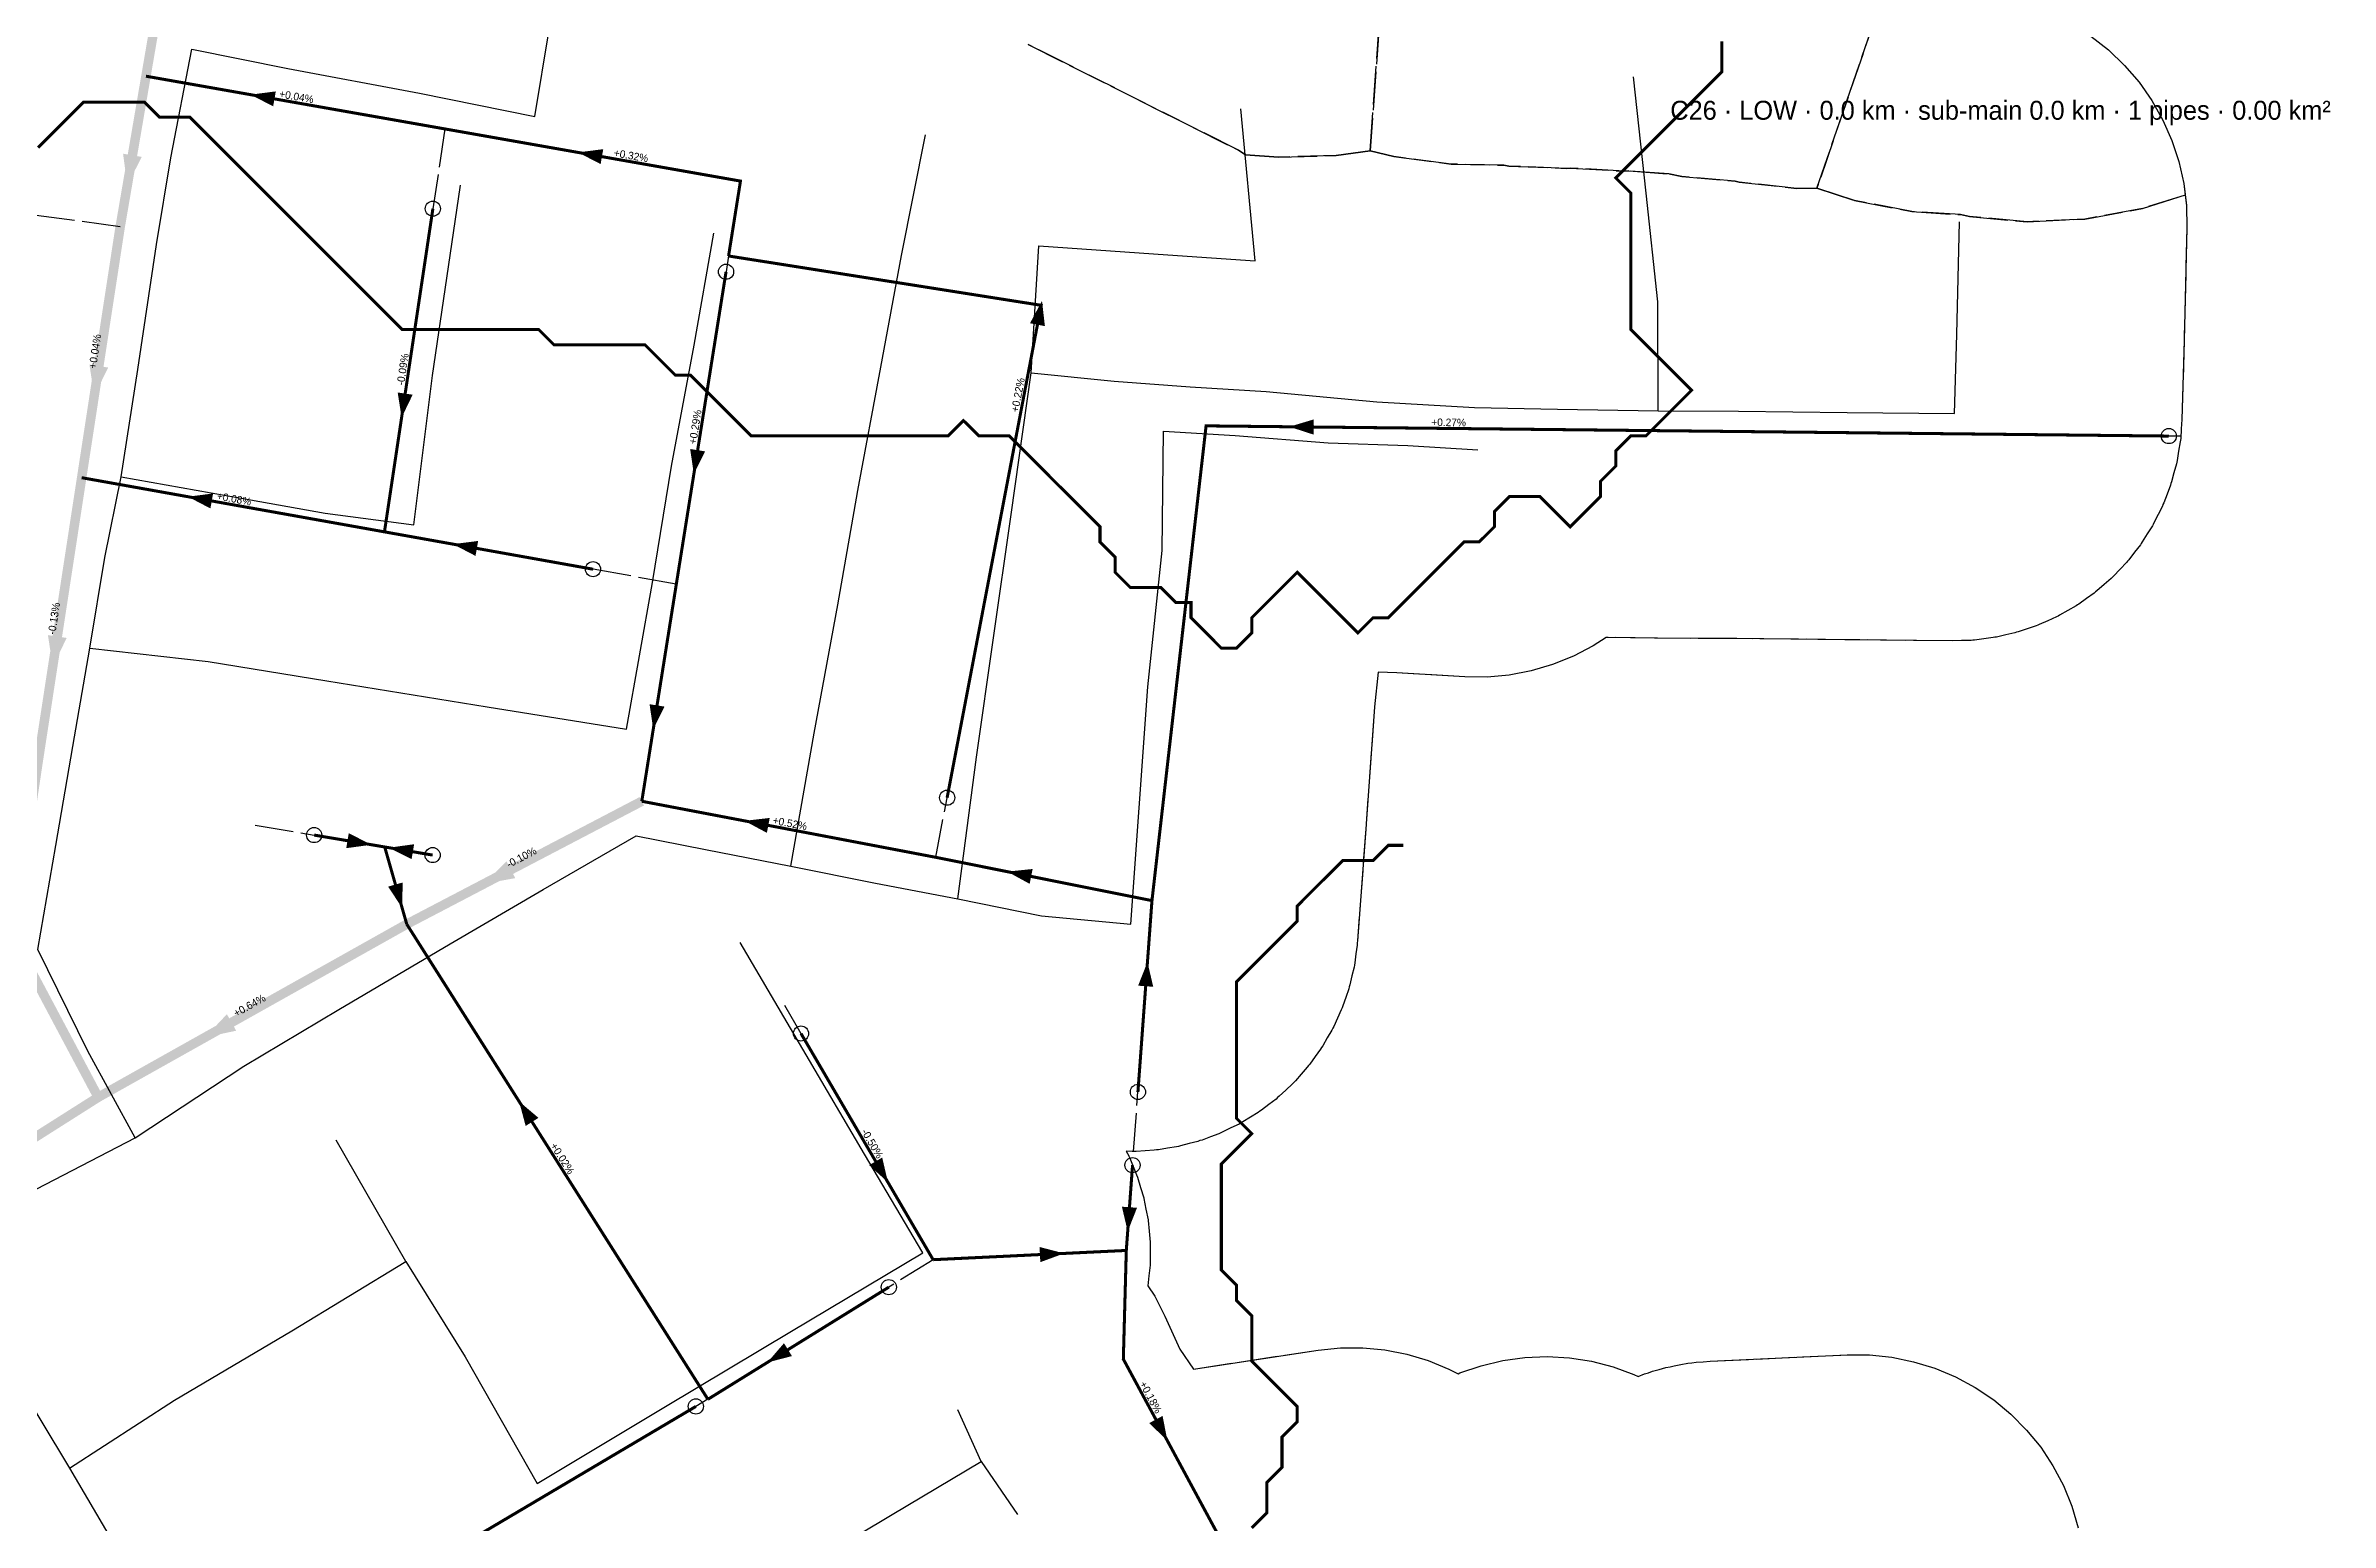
# Model space of a CAD drawing. Header units: metres. Extents: x 441395 to 476894, y 2561381 to 2578972.
# Drawn here: x 446344 to 446947, y 2567151 to 2567540 of the extents above; entities that cross this region are included whole.
import ezdxf
from ezdxf.enums import TextEntityAlignment as Align

# ---------------------------------------------------------------- set-up
doc = ezdxf.new("R2010")
doc.units = ezdxf.units.M
doc.header["$LTSCALE"] = 8
doc.linetypes.add('DASHDOT', pattern=[3.556, 2.54, -0.508, 0, -0.508])
doc.linetypes.add('DASHED', pattern=[1.524, 1.27, -0.254])
for name, color, linetype in [('A_ARROWS', 7, 'Continuous'), ('A_BRANCH', 7, 'Continuous'), ('A_BUILT_2006', 252, 'Continuous'), ('A_CATCH_LABEL', 7, 'Continuous'), ('A_CATCHMENTS', 7, 'Continuous'), ('A_ENVELOPE', 3, 'Continuous'), ('A_GRADIENT', 8, 'Continuous'), ('A_HEAD_GAP', 8, 'Continuous'), ('A_HEADS', 8, 'Continuous'), ('A_LATERAL', 7, 'Continuous'), ('A_STREAMS', 5, 'Continuous'), ('A_SUBMAIN', 7, 'Continuous')]:
    doc.layers.add(name, color=color, linetype=linetype)

msp = doc.modelspace()

# ---------------------------------------------------------------- linework, layer by layer
at = {"layer": 'A_ARROWS', "color": 1}
for points in [[(446398.44, 2567527.25), (446405.09, 2567528.11), (446404.4, 2567524.17)], [(446365.91, 2567503.35), (446364.8, 2567511.66), (446369.73, 2567510.82)], [(446484.83, 2567512.01), (446491.48, 2567512.87), (446490.79, 2567508.93)], [(446607.23, 2567472.85), (446608, 2567466.19), (446604.07, 2567466.94)], [(446357.19, 2567447.73), (446355.93, 2567456.02), (446360.87, 2567455.26)], [(446438.28, 2567442.05), (446437.25, 2567448.68), (446441.2, 2567448.09)], [(446672.48, 2567439.64), (446678.9, 2567441.57), (446678.86, 2567437.57)], [(446515.38, 2567427.14), (446514.41, 2567433.77), (446518.36, 2567433.14)], [(446381.9, 2567421.19), (446388.55, 2567422.03), (446387.84, 2567418.09)], [(446451.83, 2567408.67), (446458.48, 2567409.51), (446457.78, 2567405.57)], [(446346.24, 2567376.39), (446344.98, 2567384.67), (446349.93, 2567383.92)], [(446504.67, 2567359.8), (446503.7, 2567366.44), (446507.65, 2567365.81)], [(446528.74, 2567335.67), (446535.4, 2567336.44), (446534.65, 2567332.51)], [(446430.32, 2567329.37), (446423.68, 2567328.46), (446424.34, 2567332.41)], [(446434.94, 2567328.59), (446441.58, 2567329.5), (446440.92, 2567325.55)], [(446460.01, 2567319.06), (446465.94, 2567324.99), (446468.26, 2567320.56)], [(446598.09, 2567322.27), (446604.76, 2567322.97), (446603.97, 2567319.05)], [(446438.41, 2567312.71), (446434.73, 2567318.32), (446438.58, 2567319.41)], [(446635.05, 2567298.42), (446636.58, 2567291.89), (446632.59, 2567292.19)], [(446386.44, 2567278.57), (446392.19, 2567284.66), (446394.64, 2567280.3)], [(446469.28, 2567261.65), (446474.39, 2567257.32), (446471.01, 2567255.18)], [(446566.58, 2567240.31), (446561.63, 2567244.83), (446565.08, 2567246.85)], [(446629.84, 2567227.35), (446628.31, 2567233.88), (446632.3, 2567233.59)], [(446613.08, 2567221.56), (446606.79, 2567219.25), (446606.59, 2567223.25)], [(446534.78, 2567192.79), (446539.16, 2567197.87), (446541.27, 2567194.47)], [(446640.32, 2567172.11), (446635.52, 2567176.79), (446639.04, 2567178.69)]]:
    msp.add_solid(points, dxfattribs=at)
at = {"layer": 'A_BRANCH', "color": 1, "linetype": 'DASHED', "const_width": 0.8}
for points in [[(446446.54, 2567497.17), (446433.76, 2567411.91)], [(446523.88, 2567480.53), (446510.76, 2567398.12)], [(446582.2, 2567341.78), (446607.01, 2567471.68), (446524.54, 2567484.69)], [(446488.78, 2567402.06), (446433.76, 2567411.91)], [(446566.81, 2567212.65), (446519.09, 2567183.07)]]:
    msp.add_lwpolyline(points, dxfattribs=at)
at = {"layer": 'A_BRANCH', "color": 1, "const_width": 0.8}
msp.add_lwpolyline([(446515.92, 2567181.19), (446345.77, 2567080.46)], dxfattribs=at)
at = {"layer": 'A_BUILT_2006', "color": 252}
for points in [[(446473.47, 2567521.49), (446477.25, 2567544.39)], [(446377.36, 2567510.59), (446382.93, 2567539.26)], [(446382.93, 2567539.26), (446408.24, 2567534.12)], [(446408.24, 2567534.12), (446443.04, 2567527.61)], [(446443.04, 2567527.61), (446473.47, 2567521.49)], [(446766.63, 2567501.26), (446763.31, 2567531.95)], [(446663.48, 2567483.44), (446659.7, 2567523.49)], [(446570.13, 2567484.8), (446576.46, 2567516.63)], [(446373.58, 2567487.68), (446377.36, 2567510.59)], [(446450.19, 2567478.84), (446453.78, 2567503.34)], [(446769.74, 2567472.59), (446766.63, 2567501.26)], [(446848.54, 2567463.99), (446849.31, 2567493.67)], [(446368.67, 2567454.73), (446373.58, 2567487.68)], [(446515.46, 2567461.14), (446520.68, 2567490.7)], [(446604.36, 2567453.84), (446606.43, 2567487.34)], [(446606.43, 2567487.34), (446640.47, 2567485.01)], [(446564.69, 2567455.34), (446570.13, 2567484.8)], [(446640.47, 2567485.01), (446663.48, 2567483.44)], [(446446.42, 2567453.16), (446450.19, 2567478.84)], [(446769.82, 2567443.84), (446769.74, 2567472.59)], [(446848, 2567443.13), (446848.54, 2567463.99)], [(446509.53, 2567429.28), (446515.46, 2567461.14)], [(446558.61, 2567422.86), (446564.69, 2567455.34)], [(446364.33, 2567426.41), (446368.67, 2567454.73)], [(446441.47, 2567413.73), (446446.42, 2567453.16)], [(446599.12, 2567416.48), (446604.36, 2567453.84)], [(446604.36, 2567453.84), (446626.25, 2567451.64)], [(446626.25, 2567451.64), (446646.36, 2567450.17)], [(446646.36, 2567450.17), (446666.37, 2567448.94)], [(446666.37, 2567448.94), (446695.53, 2567446.23)], [(446695.53, 2567446.23), (446721.36, 2567444.72)], [(446721.36, 2567444.72), (446743.27, 2567444.29)], [(446743.27, 2567444.29), (446769.82, 2567443.84)], [(446769.82, 2567443.84), (446790.95, 2567443.76)], [(446790.95, 2567443.76), (446819.67, 2567443.44)], [(446819.67, 2567443.44), (446848, 2567443.13)], [(446638.89, 2567406.99), (446639.27, 2567438.5)], [(446639.27, 2567438.5), (446658.23, 2567437.36)], [(446658.23, 2567437.36), (446682.7, 2567435.41)], [(446682.7, 2567435.41), (446703.72, 2567434.65)], [(446703.72, 2567434.65), (446722.25, 2567433.57)], [(446359.98, 2567405.13), (446364.33, 2567426.41)], [(446364.33, 2567426.41), (446395.98, 2567420.79)], [(446504.44, 2567398.57), (446509.53, 2567429.28)], [(446395.98, 2567420.79), (446418.16, 2567416.86)], [(446553.41, 2567392.69), (446558.61, 2567422.86)], [(446418.16, 2567416.86), (446441.47, 2567413.73)], [(446594.46, 2567383.91), (446599.12, 2567416.48)], [(446635.16, 2567370.99), (446638.89, 2567406.99)], [(446356.04, 2567381.22), (446359.98, 2567405.13)], [(446497.61, 2567359.83), (446504.44, 2567398.57)], [(446547.12, 2567358.83), (446553.41, 2567392.69)], [(446589.93, 2567352.48), (446594.46, 2567383.91)], [(446351.57, 2567355.29), (446356.04, 2567381.22)], [(446356.04, 2567381.22), (446387.26, 2567377.7)], [(446387.26, 2567377.7), (446418.59, 2567372.63)], [(446418.59, 2567372.63), (446460.84, 2567365.79)], [(446632.89, 2567339.1), (446635.16, 2567370.99)], [(446460.84, 2567365.79), (446497.61, 2567359.83)], [(446540.93, 2567323.69), (446547.12, 2567358.83)], [(446347.06, 2567329.19), (446351.57, 2567355.29)], [(446584.99, 2567315.07), (446589.93, 2567352.48)], [(446630.63, 2567308.44), (446632.89, 2567339.1)], [(446342.32, 2567301.7), (446347.06, 2567329.19)], [(446475.67, 2567317.52), (446500.19, 2567331.74)], [(446500.19, 2567331.74), (446518.47, 2567328.13)], [(446518.47, 2567328.13), (446540.93, 2567323.69)], [(446540.93, 2567323.69), (446563.29, 2567319.27)], [(446451.08, 2567303.25), (446475.67, 2567317.52)], [(446563.29, 2567319.27), (446584.99, 2567315.07)], [(446584.99, 2567315.07), (446607.07, 2567310.62)], [(446607.07, 2567310.62), (446630.63, 2567308.44)], [(446355.51, 2567274.91), (446342.32, 2567301.7)], [(446421.69, 2567285.92), (446451.08, 2567303.25)], [(446545.01, 2567273.98), (446527.57, 2567303.55)], [(446396.62, 2567270.95), (446421.69, 2567285.92)], [(446367.98, 2567252.03), (446355.51, 2567274.91)], [(446367.98, 2567252.03), (446396.62, 2567270.95)], [(446560.42, 2567247.72), (446545.01, 2567273.98)], [(446337.26, 2567236.1), (446367.98, 2567252.03)], [(446439.42, 2567219.43), (446421.05, 2567251.44)], [(446575.83, 2567221.72), (446560.42, 2567247.72)], [(446541.11, 2567201.01), (446575.83, 2567221.72)], [(446409.33, 2567201.1), (446439.42, 2567219.43)], [(446439.42, 2567219.43), (446455.05, 2567194.24)], [(446378.34, 2567182.86), (446409.33, 2567201.1)], [(446507.86, 2567181.18), (446541.11, 2567201.01)], [(446335.58, 2567190.04), (446350.7, 2567164.88)], [(446455.05, 2567194.24), (446474.07, 2567160.88)], [(446350.7, 2567164.88), (446378.34, 2567182.86)], [(446474.07, 2567160.88), (446507.86, 2567181.18)], [(446591.16, 2567166.64), (446584.99, 2567180.28)], [(446567.68, 2567152.66), (446591.16, 2567166.64)], [(446591.16, 2567166.64), (446600.81, 2567152.64)], [(446350.7, 2567164.88), (446366.38, 2567138.05)], [(446549.32, 2567141.73), (446567.68, 2567152.66)]]:
    msp.add_lwpolyline(points, dxfattribs=at)
at = {"layer": 'A_CATCHMENTS', "color": 3, "linetype": 'DASHED'}
for points in [[(446697.94, 2567569.73), (446693.82, 2567512.45), (446693.82, 2567512.45), (446684.84, 2567511.21), (446669.63, 2567510.74), (446660.93, 2567511.4), (446659.09, 2567512.6), (446603.54, 2567540.49)], [(446883.94, 2567542.67), (446888.57, 2567539.04), (446892.83, 2567534.98), (446896.67, 2567530.51), (446900.05, 2567525.69), (446902.95, 2567520.56), (446905.33, 2567515.18), (446907.16, 2567509.58), (446908.45, 2567503.84), (446908.82, 2567500.75), (446897.54, 2567497.2), (446882.31, 2567494.44), (446867.1, 2567493.73), (446851.91, 2567495.07), (446849.59, 2567495.59), (446836.72, 2567496.4), (446821.55, 2567499.35), (446821.55, 2567499.35), (446811.67, 2567502.58), (446827.81, 2567549.68)]]:
    msp.add_lwpolyline(points, dxfattribs=at)
at = {"layer": 'A_CATCHMENTS', "color": 2, "linetype": 'DASHED'}
msp.add_lwpolyline([(446827.81, 2567549.68), (446811.67, 2567502.58), (446811.67, 2567502.58), (446806.38, 2567502.52), (446791.19, 2567504.15), (446790.1, 2567504.39), (446776, 2567505.66), (446772.64, 2567506.35), (446762.04, 2567507.13), (446760.82, 2567507.06), (446746.57, 2567507.87), (446745.62, 2567507.8), (446730.42, 2567508.41), (446729.07, 2567508.61), (446715.22, 2567508.93), (446700.04, 2567510.94), (446693.82, 2567512.45), (446697.94, 2567569.73)], dxfattribs=at)
at = {"layer": 'A_CATCHMENTS', "color": 1, "linetype": 'DASHED'}
msp.add_lwpolyline([(446603.54, 2567540.49), (446659.09, 2567512.6), (446660.93, 2567511.4), (446669.63, 2567510.74), (446684.84, 2567511.21), (446693.82, 2567512.45), (446700.04, 2567510.94), (446715.22, 2567508.93), (446729.07, 2567508.61), (446730.42, 2567508.41), (446745.62, 2567507.8), (446746.57, 2567507.87), (446760.82, 2567507.06), (446762.04, 2567507.13), (446772.64, 2567506.35), (446776, 2567505.66), (446790.1, 2567504.39), (446791.19, 2567504.15), (446806.38, 2567502.52), (446811.67, 2567502.58), (446821.55, 2567499.35), (446836.72, 2567496.4), (446849.59, 2567495.59), (446851.91, 2567495.07), (446867.1, 2567493.73), (446882.31, 2567494.44), (446897.54, 2567497.2), (446908.82, 2567500.75), (446909.16, 2567497.99), (446909.29, 2567492.11), (446908.52, 2567462.43), (446907.97, 2567441.56), (446907.79, 2567439.07), (446907.64, 2567436.58), (446907.57, 2567436.14), (446907.53, 2567435.69), (446907.1, 2567433.23), (446906.71, 2567430.77), (446906.59, 2567430.33), (446906.52, 2567429.89), (446905.85, 2567427.49), (446905.21, 2567425.07), (446905.06, 2567424.65), (446904.94, 2567424.22), (446904.04, 2567421.89), (446903.17, 2567419.55), (446902.97, 2567419.15), (446902.81, 2567418.73), (446901.68, 2567416.5), (446900.59, 2567414.26), (446900.36, 2567413.87), (446900.16, 2567413.47), (446898.82, 2567411.37), (446897.51, 2567409.24), (446897.24, 2567408.88), (446897, 2567408.5), (446895.46, 2567406.54), (446893.95, 2567404.55), (446893.64, 2567404.22), (446893.37, 2567403.87), (446891.64, 2567402.06), (446889.95, 2567400.23), (446889.61, 2567399.93), (446889.3, 2567399.61), (446887.41, 2567397.98), (446885.54, 2567396.33), (446885.18, 2567396.06), (446884.84, 2567395.77), (446882.79, 2567394.34), (446880.77, 2567392.87), (446880.38, 2567392.65), (446880.02, 2567392.39), (446877.84, 2567391.16), (446875.69, 2567389.9), (446875.28, 2567389.71), (446874.89, 2567389.49), (446872.61, 2567388.48), (446870.34, 2567387.44), (446869.91, 2567387.3), (446869.5, 2567387.12), (446867.13, 2567386.34), (446864.77, 2567385.52), (446864.34, 2567385.42), (446863.91, 2567385.28), (446861.47, 2567384.73), (446859.04, 2567384.15), (446858.6, 2567384.09), (446858.16, 2567384), (446855.68, 2567383.69), (446853.21, 2567383.35), (446852.76, 2567383.34), (446852.32, 2567383.28), (446849.82, 2567383.23), (446847.33, 2567383.13), (446819, 2567383.45), (446819, 2567383.45), (446819, 2567383.45), (446790.51, 2567383.76), (446769.6, 2567383.84), (446769.2, 2567383.86), (446768.8, 2567383.85), (446756.05, 2567384.07), (446752.63, 2567381.82), (446747.41, 2567379.1), (446741.95, 2567376.89), (446736.3, 2567375.24), (446730.52, 2567374.14), (446724.65, 2567373.62), (446718.76, 2567373.67), (446700.88, 2567374.71), (446695.88, 2567374.89), (446694.94, 2567365.77), (446692.74, 2567334.85), (446692.73, 2567334.77), (446692.73, 2567334.69), (446690.47, 2567304.03), (446690.4, 2567303.47), (446690.38, 2567302.91), (446690.04, 2567300.55), (446689.75, 2567298.18), (446689.63, 2567297.63), (446689.55, 2567297.08), (446688.98, 2567294.76), (446688.46, 2567292.44), (446688.28, 2567291.9), (446688.15, 2567291.36), (446687.36, 2567289.11), (446686.61, 2567286.85), (446686.38, 2567286.33), (446686.2, 2567285.8), (446685.19, 2567283.64), (446684.23, 2567281.46), (446683.95, 2567280.97), (446683.71, 2567280.46), (446682.5, 2567278.41), (446681.32, 2567276.34), (446681, 2567275.88), (446680.71, 2567275.4), (446679.31, 2567273.47), (446677.93, 2567271.52), (446677.57, 2567271.1), (446677.23, 2567270.65), (446675.64, 2567268.87), (446674.09, 2567267.07), (446673.68, 2567266.68), (446673.31, 2567266.26), (446671.55, 2567264.65), (446669.82, 2567263.01), (446669.38, 2567262.66), (446668.97, 2567262.28), (446667.06, 2567260.85), (446665.18, 2567259.38), (446664.71, 2567259.08), (446664.26, 2567258.74), (446662.22, 2567257.51), (446660.21, 2567256.23), (446659.71, 2567255.98), (446659.23, 2567255.69), (446657.08, 2567254.66), (446654.95, 2567253.59), (446654.42, 2567253.38), (446653.92, 2567253.14), (446651.68, 2567252.32), (446649.45, 2567251.47), (446648.91, 2567251.32), (446648.38, 2567251.12), (446646.08, 2567250.53), (446643.78, 2567249.9), (446643.23, 2567249.8), (446642.68, 2567249.66), (446640.33, 2567249.3), (446637.98, 2567248.89), (446637.42, 2567248.85), (446636.86, 2567248.76), (446634.48, 2567248.63), (446632.11, 2567248.46), (446631.54, 2567248.47), (446630.98, 2567248.44), (446629.46, 2567248.5), (446630.12, 2567247.27), (446630.16, 2567247.18), (446630.2, 2567247.1), (446631.28, 2567244.46), (446632.36, 2567241.82), (446632.39, 2567241.74), (446632.42, 2567241.65), (446633.24, 2567238.92), (446634.06, 2567236.19), (446634.08, 2567236.1), (446634.11, 2567236.01), (446634.65, 2567233.21), (446635.2, 2567230.41), (446635.21, 2567230.32), (446635.22, 2567230.23), (446635.49, 2567227.39), (446635.76, 2567224.55), (446635.76, 2567224.46), (446635.77, 2567224.36), (446635.76, 2567221.51), (446635.75, 2567218.66), (446635.74, 2567218.57), (446635.74, 2567218.48), (446635.45, 2567215.64), (446635.19, 2567213.02), (446636.97, 2567210.25), (446639.66, 2567205.01), (446643.61, 2567196.28), (446647.21, 2567191.06), (446680.1, 2567196.05), (446685.95, 2567196.65), (446691.84, 2567196.67), (446697.7, 2567196.11), (446703.48, 2567194.98), (446709.12, 2567193.29), (446714.57, 2567191.06), (446716.99, 2567189.78), (446717.49, 2567190.01), (446723.05, 2567191.94), (446728.78, 2567193.32), (446734.61, 2567194.13), (446740.49, 2567194.36), (446746.37, 2567194.02), (446752.18, 2567193.1), (446757.88, 2567191.62), (446763.41, 2567189.58), (446764.48, 2567189.07), (446764.48, 2567189.07), (446766.19, 2567189.77), (446767.24, 2567190.08), (446768.27, 2567190.46), (446770.06, 2567190.93), (446771.83, 2567191.46), (446772.91, 2567191.67), (446773.97, 2567191.94), (446775.8, 2567192.23), (446777.61, 2567192.59), (446778.71, 2567192.69), (446779.79, 2567192.86), (446781.63, 2567192.97), (446783.47, 2567193.14), (446819.65, 2567194.78), (446825.54, 2567194.76), (446831.4, 2567194.16), (446837.17, 2567192.99), (446842.8, 2567191.26), (446848.23, 2567188.98), (446853.41, 2567186.19), (446858.3, 2567182.9), (446862.83, 2567179.15), (446866.98, 2567174.97), (446870.7, 2567170.4), (446873.95, 2567165.49), (446876.71, 2567160.29), (446878.94, 2567154.84), (446880.63, 2567149.2)], dxfattribs=at)
at = {"layer": 'A_ENVELOPE', "color": 3}
msp.add_lwpolyline([(446883.94, 2567542.67), (446888.57, 2567539.04), (446892.83, 2567534.98), (446896.67, 2567530.51), (446900.05, 2567525.69), (446902.95, 2567520.56), (446905.33, 2567515.18), (446907.16, 2567509.58), (446908.45, 2567503.84), (446909.16, 2567497.99), (446909.29, 2567492.11), (446908.52, 2567462.43), (446907.97, 2567441.56), (446907.79, 2567439.07), (446907.64, 2567436.58), (446907.57, 2567436.14), (446907.53, 2567435.69), (446907.1, 2567433.23), (446906.71, 2567430.77), (446906.59, 2567430.33), (446906.52, 2567429.89), (446905.85, 2567427.49), (446905.21, 2567425.07), (446905.06, 2567424.65), (446904.94, 2567424.22), (446904.04, 2567421.89), (446903.17, 2567419.55), (446902.97, 2567419.15), (446902.81, 2567418.73), (446901.68, 2567416.5), (446900.59, 2567414.26), (446900.36, 2567413.87), (446900.16, 2567413.47), (446898.82, 2567411.37), (446897.51, 2567409.24), (446897.24, 2567408.88), (446897, 2567408.5), (446895.46, 2567406.54), (446893.95, 2567404.55), (446893.64, 2567404.22), (446893.37, 2567403.87), (446891.64, 2567402.06), (446889.95, 2567400.23), (446889.61, 2567399.93), (446889.3, 2567399.61), (446887.41, 2567397.98), (446885.54, 2567396.33), (446885.18, 2567396.06), (446884.84, 2567395.77), (446882.79, 2567394.34), (446880.77, 2567392.87), (446880.38, 2567392.65), (446880.02, 2567392.39), (446877.84, 2567391.16), (446875.69, 2567389.9), (446875.28, 2567389.71), (446874.89, 2567389.49), (446872.61, 2567388.48), (446870.34, 2567387.44), (446869.91, 2567387.3), (446869.5, 2567387.12), (446867.13, 2567386.34), (446864.77, 2567385.52), (446864.34, 2567385.42), (446863.91, 2567385.28), (446861.47, 2567384.73), (446859.04, 2567384.15), (446858.6, 2567384.09), (446858.16, 2567384), (446855.68, 2567383.69), (446853.21, 2567383.35), (446852.76, 2567383.34), (446852.32, 2567383.28), (446849.82, 2567383.23), (446847.33, 2567383.13), (446819, 2567383.45), (446819, 2567383.45), (446819, 2567383.45), (446790.51, 2567383.76), (446769.6, 2567383.84), (446769.2, 2567383.86), (446768.8, 2567383.85), (446756.05, 2567384.07), (446752.63, 2567381.82), (446747.41, 2567379.1), (446741.95, 2567376.89), (446736.3, 2567375.24), (446730.52, 2567374.14), (446724.65, 2567373.62), (446718.76, 2567373.67), (446700.88, 2567374.71), (446695.88, 2567374.89), (446694.94, 2567365.77), (446692.74, 2567334.85), (446692.73, 2567334.77), (446692.73, 2567334.69), (446690.47, 2567304.03), (446690.4, 2567303.47), (446690.38, 2567302.91), (446690.04, 2567300.55), (446689.75, 2567298.18), (446689.63, 2567297.63), (446689.55, 2567297.08), (446688.98, 2567294.76), (446688.46, 2567292.44), (446688.28, 2567291.9), (446688.15, 2567291.36), (446687.36, 2567289.11), (446686.61, 2567286.85), (446686.38, 2567286.33), (446686.2, 2567285.8), (446685.19, 2567283.64), (446684.23, 2567281.46), (446683.95, 2567280.97), (446683.71, 2567280.46), (446682.5, 2567278.41), (446681.32, 2567276.34), (446681, 2567275.88), (446680.71, 2567275.4), (446679.31, 2567273.47), (446677.93, 2567271.52), (446677.57, 2567271.1), (446677.23, 2567270.65), (446675.64, 2567268.87), (446674.09, 2567267.07), (446673.68, 2567266.68), (446673.31, 2567266.26), (446671.55, 2567264.65), (446669.82, 2567263.01), (446669.38, 2567262.66), (446668.97, 2567262.28), (446667.06, 2567260.85), (446665.18, 2567259.38), (446664.71, 2567259.08), (446664.26, 2567258.74), (446662.22, 2567257.51), (446660.21, 2567256.23), (446659.71, 2567255.98), (446659.23, 2567255.69), (446657.08, 2567254.66), (446654.95, 2567253.59), (446654.42, 2567253.38), (446653.92, 2567253.14), (446651.68, 2567252.32), (446649.45, 2567251.47), (446648.91, 2567251.32), (446648.38, 2567251.12), (446646.08, 2567250.53), (446643.78, 2567249.9), (446643.23, 2567249.8), (446642.68, 2567249.66), (446640.33, 2567249.3), (446637.98, 2567248.89), (446637.42, 2567248.85), (446636.86, 2567248.76), (446634.48, 2567248.63), (446632.11, 2567248.46), (446631.54, 2567248.47), (446630.98, 2567248.44), (446629.46, 2567248.5), (446630.12, 2567247.27), (446630.16, 2567247.18), (446630.2, 2567247.1), (446631.28, 2567244.46), (446632.36, 2567241.82), (446632.39, 2567241.74), (446632.42, 2567241.65), (446633.24, 2567238.92), (446634.06, 2567236.19), (446634.08, 2567236.1), (446634.11, 2567236.01), (446634.65, 2567233.21), (446635.2, 2567230.41), (446635.21, 2567230.32), (446635.22, 2567230.23), (446635.49, 2567227.39), (446635.76, 2567224.55), (446635.76, 2567224.46), (446635.77, 2567224.36), (446635.76, 2567221.51), (446635.75, 2567218.66), (446635.74, 2567218.57), (446635.74, 2567218.48), (446635.45, 2567215.64), (446635.19, 2567213.02), (446636.97, 2567210.25), (446639.66, 2567205.01), (446643.61, 2567196.28), (446647.21, 2567191.06), (446680.1, 2567196.05), (446685.95, 2567196.65), (446691.84, 2567196.67), (446697.7, 2567196.11), (446703.48, 2567194.98), (446709.12, 2567193.29), (446714.57, 2567191.06), (446716.99, 2567189.78), (446717.49, 2567190.01), (446723.05, 2567191.94), (446728.78, 2567193.32), (446734.61, 2567194.13), (446740.49, 2567194.36), (446746.37, 2567194.02), (446752.18, 2567193.1), (446757.88, 2567191.62), (446763.41, 2567189.58), (446764.48, 2567189.07), (446764.48, 2567189.07), (446766.19, 2567189.77), (446767.24, 2567190.08), (446768.27, 2567190.46), (446770.06, 2567190.93), (446771.83, 2567191.46), (446772.91, 2567191.67), (446773.97, 2567191.94), (446775.8, 2567192.23), (446777.61, 2567192.59), (446778.71, 2567192.69), (446779.79, 2567192.86), (446781.63, 2567192.97), (446783.47, 2567193.14), (446819.65, 2567194.78), (446825.54, 2567194.76), (446831.4, 2567194.16), (446837.17, 2567192.99), (446842.8, 2567191.26), (446848.23, 2567188.98), (446853.41, 2567186.19), (446858.3, 2567182.9), (446862.83, 2567179.15), (446866.98, 2567174.97), (446870.7, 2567170.4), (446873.95, 2567165.49), (446876.71, 2567160.29), (446878.94, 2567154.84), (446880.63, 2567149.2)], dxfattribs=at)
at = {"layer": 'A_HEAD_GAP', "color": 8, "linetype": 'DASHED'}
for points in [[(446449.69, 2567518.21), (446446.54, 2567497.17)], [(446364.04, 2567492.39), (446339.92, 2567495.66)], [(446524.54, 2567484.69), (446523.88, 2567480.53)], [(446907.67, 2567437.15), (446904.51, 2567437.18)], [(446510.76, 2567398.12), (446488.78, 2567402.06)], [(446579.2, 2567326.05), (446582.2, 2567341.78)], [(446399.68, 2567334.54), (446415.2, 2567331.92)], [(446539.27, 2567287.05), (446543.65, 2567279.56)], [(446631.39, 2567248.46), (446632.54, 2567264.15)], [(446578.51, 2567219.9), (446566.81, 2567212.65)], [(446519.09, 2567183.07), (446515.92, 2567181.19)]]:
    msp.add_lwpolyline(points, dxfattribs=at)
at = {"layer": 'A_HEADS', "color": 1}
for centre in [(446446.54, 2567497.17), (446523.88, 2567480.53), (446904.51, 2567437.18), (446488.78, 2567402.06), (446582.2, 2567341.78), (446415.2, 2567331.92), (446446.47, 2567326.64), (446543.65, 2567279.56), (446632.54, 2567264.15), (446631.12, 2567244.84), (446566.81, 2567212.65), (446515.92, 2567181.19)]:
    msp.add_circle(centre, 2, dxfattribs=at)
at = {"layer": 'A_LATERAL', "color": 1, "linetype": 'DASHED', "const_width": 0.8}
for points in [[(446449.69, 2567518.21), (446370.84, 2567532.12)], [(446524.54, 2567484.69), (446527.68, 2567504.45), (446449.69, 2567518.21)], [(446904.51, 2567437.18), (446650.52, 2567439.87), (446636.24, 2567314.62)], [(446433.76, 2567411.91), (446353.88, 2567426.2)], [(446433.83, 2567328.78), (446439.64, 2567308.41)], [(446636.24, 2567314.62), (446579.2, 2567326.05)], [(446632.54, 2567264.15), (446636.24, 2567314.62)], [(446519.09, 2567183.07), (446439.64, 2567308.41)], [(446631.12, 2567244.84), (446629.47, 2567222.34)], [(446629.47, 2567222.34), (446628.69, 2567193.66), (446653.99, 2567146.78)]]:
    msp.add_lwpolyline(points, dxfattribs=at)
at = {"layer": 'A_LATERAL', "color": 1, "linetype": 'DASHDOT', "const_width": 0.8}
for points in [[(446510.76, 2567398.12), (446501.65, 2567340.84)], [(446415.2, 2567331.92), (446433.83, 2567328.78)], [(446543.65, 2567279.56), (446578.51, 2567219.9)], [(446578.51, 2567219.9), (446629.47, 2567222.34)]]:
    msp.add_lwpolyline(points, dxfattribs=at)
at = {"layer": 'A_LATERAL', "color": 1, "const_width": 0.8}
for points in [[(446579.2, 2567326.05), (446501.65, 2567340.84)], [(446446.47, 2567326.64), (446433.83, 2567328.78)]]:
    msp.add_lwpolyline(points, dxfattribs=at)
at = {"layer": 'A_STREAMS', "color": 5, "const_width": 0.8}
for points in [[(446786.6, 2567541.31), (446786.6, 2567537.3), (446786.6, 2567533.3), (446782.6, 2567529.3), (446778.6, 2567525.3), (446774.6, 2567521.3), (446770.59, 2567517.3), (446766.59, 2567513.29), (446762.59, 2567509.29), (446758.59, 2567505.29), (446762.59, 2567501.29), (446762.59, 2567497.29), (446762.59, 2567493.28), (446762.59, 2567489.28), (446762.59, 2567485.28), (446762.59, 2567481.28), (446762.59, 2567477.28), (446762.59, 2567473.28), (446762.59, 2567469.27), (446762.59, 2567465.27), (446766.59, 2567461.27), (446770.59, 2567457.27), (446774.6, 2567453.27), (446778.6, 2567449.26), (446774.6, 2567445.26), (446770.59, 2567441.26), (446766.59, 2567437.26), (446762.59, 2567437.26), (446758.59, 2567433.26), (446758.59, 2567429.26), (446754.59, 2567425.25), (446754.59, 2567421.25), (446750.59, 2567417.25), (446746.58, 2567413.25), (446742.58, 2567417.25), (446738.58, 2567421.25), (446734.58, 2567421.25), (446730.58, 2567421.25), (446726.58, 2567417.25), (446726.58, 2567413.25), (446722.57, 2567409.25), (446718.57, 2567409.25), (446714.57, 2567405.25), (446710.57, 2567401.24), (446706.57, 2567397.24), (446702.56, 2567393.24), (446698.56, 2567389.24), (446694.56, 2567389.24), (446690.56, 2567385.24), (446686.56, 2567389.24), (446682.56, 2567393.24), (446678.55, 2567397.24), (446674.55, 2567401.24), (446670.55, 2567397.24), (446666.55, 2567393.24), (446662.55, 2567389.24), (446662.55, 2567385.24), (446658.55, 2567381.23), (446654.54, 2567381.23), (446650.54, 2567385.24), (446646.54, 2567389.24), (446646.54, 2567393.24), (446642.54, 2567393.24), (446638.54, 2567397.24), (446634.53, 2567397.24), (446630.53, 2567397.24), (446626.53, 2567401.24), (446626.53, 2567405.25), (446622.53, 2567409.25), (446622.53, 2567413.25), (446618.53, 2567417.25), (446614.53, 2567421.25), (446610.52, 2567425.25), (446606.52, 2567429.26), (446602.52, 2567433.26), (446598.52, 2567437.26), (446594.52, 2567437.26), (446590.52, 2567437.26), (446586.51, 2567441.26), (446582.51, 2567437.26), (446578.51, 2567437.26), (446574.51, 2567437.26), (446570.51, 2567437.26), (446566.51, 2567437.26), (446562.5, 2567437.26), (446558.5, 2567437.26), (446554.5, 2567437.26), (446550.5, 2567437.26), (446546.5, 2567437.26), (446542.49, 2567437.26), (446538.49, 2567437.26), (446534.49, 2567437.26), (446530.49, 2567437.26), (446526.49, 2567441.26), (446522.49, 2567445.26), (446518.48, 2567449.26), (446514.48, 2567453.27), (446510.48, 2567453.27), (446506.48, 2567457.27), (446502.48, 2567461.27), (446498.48, 2567461.27), (446494.47, 2567461.27), (446490.47, 2567461.27), (446486.47, 2567461.27), (446482.47, 2567461.27), (446478.47, 2567461.27), (446474.47, 2567465.27), (446470.46, 2567465.27), (446466.46, 2567465.27), (446462.46, 2567465.27), (446458.46, 2567465.27), (446454.46, 2567465.27), (446450.45, 2567465.27), (446446.45, 2567465.27), (446442.45, 2567465.27), (446438.45, 2567465.27), (446434.45, 2567469.27), (446430.45, 2567473.28), (446426.44, 2567477.28), (446422.44, 2567481.28), (446418.44, 2567485.28), (446414.44, 2567489.28), (446410.44, 2567493.28), (446406.44, 2567497.29), (446402.43, 2567501.29), (446398.43, 2567505.29), (446394.43, 2567509.29), (446390.43, 2567513.29), (446386.43, 2567517.3), (446382.42, 2567521.3), (446378.42, 2567521.3), (446374.42, 2567521.3), (446370.42, 2567525.3), (446366.42, 2567525.3), (446362.42, 2567525.3), (446358.41, 2567525.3), (446354.41, 2567525.3), (446350.41, 2567521.3), (446346.41, 2567517.3), (446342.41, 2567513.29)], [(446702.56, 2567329.21), (446698.56, 2567329.21), (446694.56, 2567325.21), (446690.56, 2567325.21), (446686.56, 2567325.21), (446682.56, 2567321.21), (446678.55, 2567317.21), (446674.55, 2567313.2), (446674.55, 2567309.2), (446670.55, 2567305.2), (446666.55, 2567301.2), (446662.55, 2567297.2), (446658.55, 2567293.2), (446658.55, 2567289.19), (446658.55, 2567285.19), (446658.55, 2567281.19), (446658.55, 2567277.19), (446658.55, 2567273.19), (446658.55, 2567269.18), (446658.55, 2567265.18), (446658.55, 2567261.18), (446658.55, 2567257.18), (446662.55, 2567253.18), (446658.55, 2567249.18), (446654.54, 2567245.17), (446654.54, 2567241.17), (446654.54, 2567237.17), (446654.54, 2567233.17), (446654.54, 2567229.17), (446654.54, 2567225.17), (446654.54, 2567221.16), (446654.54, 2567217.16), (446658.55, 2567213.16), (446658.55, 2567209.16), (446662.55, 2567205.16), (446662.55, 2567201.15), (446662.55, 2567197.15), (446662.55, 2567193.15), (446666.55, 2567189.15), (446670.55, 2567185.15), (446674.55, 2567181.15), (446674.55, 2567177.14), (446670.55, 2567173.14), (446670.55, 2567169.14), (446670.55, 2567165.14), (446666.55, 2567161.14), (446666.55, 2567157.13), (446666.55, 2567153.13), (446662.55, 2567149.13)]]:
    msp.add_lwpolyline(points, dxfattribs=at)
at = {"layer": 'A_SUBMAIN', "color": 1, "linetype": 'DASHED', "const_width": 2.5}
for points in [[(446382.98, 2567602.97), (446370.84, 2567532.12)], [(446370.84, 2567532.12), (446364.04, 2567492.39)], [(446364.04, 2567492.39), (446353.88, 2567426.2)], [(446353.88, 2567426.2), (446342.41, 2567351.42)], [(446342.41, 2567351.42), (446335.55, 2567305.44), (446358.24, 2567262.75)], [(446501.65, 2567340.84), (446439.64, 2567308.41)], [(446358.24, 2567262.75), (446269.76, 2567206.64)]]:
    msp.add_lwpolyline(points, dxfattribs=at)
at = {"layer": 'A_SUBMAIN', "color": 1, "const_width": 2.5}
msp.add_lwpolyline([(446439.64, 2567308.41), (446358.24, 2567262.75)], dxfattribs=at)

# ---------------------------------------------------------------- texts
at = {"layer": 'A_CATCH_LABEL', "color": 3}
msp.add_text('C26 · LOW · 0.0 km · sub-main 0.0 km · 1 pipes · 0.00 km²', height=5, dxfattribs=at).set_placement((446860.11, 2567523.13), align=Align.MIDDLE_CENTER)
at = {"layer": 'A_GRADIENT', "color": 1}
for s, rotation, p in [('+0.04%', 349.99342, (446410.27, 2567525.17)), ('+0.32%', 349.99342, (446498.54, 2567509.59)), ('+0.04%', 81.27954, (446358.96, 2567459.29)), ('-0.09%', 81.47772, (446440.15, 2567454.54)), ('+0.22%', 79.18841, (446602.44, 2567447.73)), ('+0.29%', 80.95855, (446517.32, 2567439.33)), ('+0.27%', 359.39226, (446714.49, 2567439.19)), ('+0.08%', 349.85302, (446393.82, 2567419.05)), ('-0.13%', 81.27954, (446348.15, 2567388.81)), ('+0.52%', 349.20627, (446540.42, 2567333.45)), ('-0.10%', 27.60841, (446470.64, 2567324.62)), ('+0.64%', 29.2911, (446398.94, 2567285.58)), ('+0.02%', 302.36837, (446479.36, 2567245.74)), ('-0.50%', -59.69929, (446561.08, 2567249.73)), ('+0.18%', -61.64214, (446634.52, 2567182.85))]:
    msp.add_text(s, height=2, rotation=rotation, dxfattribs=at).set_placement(p, align=Align.BOTTOM_CENTER)

doc.saveas('drawing.dxf')
